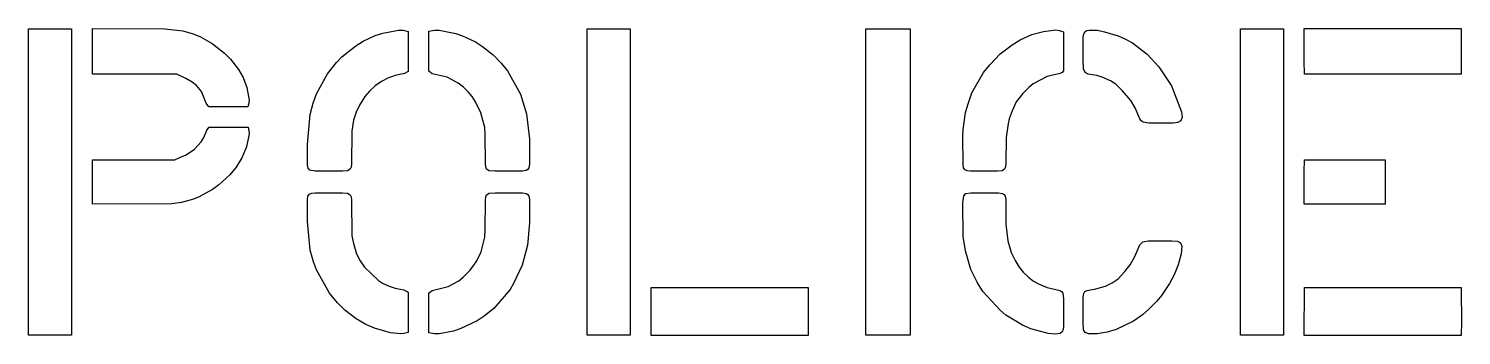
# Model space of a CAD drawing. Header units: inches. Extents: x 3 to 59, y 3 to 15.
import ezdxf

# ---------------------------------------------------------------- set-up
doc = ezdxf.new("R2010")
doc.units = ezdxf.units.IN
doc.header["$MEASUREMENT"] = 0
doc.layers.add('CUT', color=1, linetype='Continuous')

msp = doc.modelspace()

# ---------------------------------------------------------------- linework, layer by layer
at = {"layer": 'CUT'}
for points in [[(4.433, 3.009), (4.396, 3.003), (3.372, 3.006), (3, 3.003), (3, 14.991), (4.68, 14.988), (4.68, 3.006), (4.537, 3.008)], [(10.659, 14.042), (10.895, 13.806), (11.198, 13.405), (11.379, 13.091), (11.529, 12.702), (11.62, 12.196), (11.61, 12.079), (11.573, 11.938), (10.049, 11.938), (9.938, 12.089), (9.75, 12.535), (9.558, 12.769), (9.386, 12.908), (9.148, 13.053), (8.786, 13.222), (5.499, 13.222), (5.497, 14.999), (8.321, 14.996), (9.024, 14.909), (9.427, 14.793), (9.712, 14.679), (10.176, 14.423)], [(16.841, 14.827), (17.46, 14.942), (17.641, 14.937), (17.828, 14.887), (17.828, 13.319), (17.689, 13.245), (17.329, 13.167), (17.04, 13.068), (16.794, 12.937), (16.541, 12.764), (16.318, 12.554), (16.139, 12.341), (15.936, 12.007), (15.802, 11.731), (15.701, 11.413), (15.634, 10.983), (15.617, 9.703), (15.602, 9.579), (15.567, 9.502), (15.462, 9.439), (15.283, 9.421), (14.194, 9.422), (13.986, 9.466), (13.923, 9.544), (13.899, 9.66), (13.894, 10.466), (14.006, 11.647), (14.122, 12.079), (14.251, 12.448), (14.682, 13.231), (15.03, 13.669), (15.24, 13.892), (15.789, 14.326), (16.071, 14.506), (16.55, 14.736)], [(20.744, 14.301), (21.161, 13.97), (21.469, 13.646), (21.716, 13.343), (22.223, 12.441), (22.463, 11.667), (22.577, 10.681), (22.575, 9.704), (22.553, 9.557), (22.512, 9.487), (22.441, 9.445), (22.295, 9.423), (21.233, 9.42), (21.002, 9.441), (20.9, 9.508), (20.868, 9.588), (20.854, 9.714), (20.849, 10.861), (20.827, 11.138), (20.675, 11.704), (20.466, 12.13), (20.332, 12.342), (20.191, 12.514), (19.993, 12.711), (19.794, 12.863), (19.353, 13.102), (18.778, 13.236), (18.709, 13.285), (18.644, 13.339), (18.644, 14.902), (18.862, 14.941), (19.047, 14.94), (19.693, 14.812), (19.955, 14.721), (20.46, 14.477)], [(26.23, 3.003), (25.206, 3.006), (24.834, 3.003), (24.834, 14.991), (26.514, 14.988), (26.514, 3.006), (26.371, 3.008), (26.267, 3.009)], [(37.313, 3.007), (37.202, 3.009), (37.145, 3.002), (36.144, 3.006), (35.727, 3.004), (35.727, 14.992), (37.454, 14.988), (37.454, 3.005)], [(39.522, 9.695), (39.518, 10.784), (39.531, 11.059), (39.624, 11.713), (39.719, 12.063), (39.87, 12.483), (40.326, 13.285), (40.574, 13.587), (40.978, 14.013), (41.445, 14.369), (41.753, 14.56), (42.213, 14.764), (42.667, 14.892), (43.149, 14.947), (43.299, 14.93), (43.453, 14.88), (43.453, 13.346), (43.392, 13.29), (43.325, 13.24), (42.807, 13.123), (42.264, 12.842), (42.091, 12.703), (41.855, 12.465), (41.602, 12.135), (41.438, 11.785), (41.326, 11.474), (41.283, 11.286), (41.205, 10.745), (41.195, 9.714), (41.181, 9.588), (41.148, 9.508), (41.047, 9.441), (40.87, 9.421), (39.81, 9.423), (39.684, 9.437), (39.605, 9.47), (39.546, 9.551)], [(44.783, 14.934), (45.055, 14.876), (45.592, 14.716), (45.848, 14.605), (46.141, 14.443), (46.719, 14.001), (47.177, 13.511), (47.667, 12.762), (48.058, 11.746), (48.087, 11.537), (48.036, 11.389), (47.921, 11.322), (47.738, 11.299), (46.787, 11.298), (46.562, 11.336), (46.487, 11.388), (46.43, 11.467), (46.245, 11.895), (46.075, 12.183), (45.75, 12.567), (45.494, 12.824), (45.291, 12.964), (44.965, 13.106), (44.754, 13.168), (44.407, 13.22), (44.29, 13.281), (44.231, 13.422), (44.221, 13.777), (44.224, 14.671), (44.24, 14.795), (44.29, 14.886), (44.361, 14.926), (44.455, 14.944)], [(51.796, 3.009), (51.759, 3.003), (50.735, 3.006), (50.363, 3.003), (50.363, 14.991), (52.042, 14.988), (52.042, 3.006), (51.9, 3.008)], [(52.863, 13.222), (52.868, 13.361), (52.859, 13.601), (52.861, 15), (58.994, 15), (58.993, 14.858), (58.992, 14.753), (58.997, 14.716), (58.999, 13.222)], [(9.477, 10.29), (9.746, 10.57), (9.843, 10.736), (9.965, 11.024), (10.06, 11.148), (11.577, 11.148), (11.611, 11), (11.616, 10.882), (11.52, 10.376), (11.336, 9.939), (11.117, 9.582), (10.867, 9.282), (10.436, 8.883), (10.183, 8.709), (9.671, 8.422), (9.437, 8.332), (8.98, 8.201), (8.596, 8.14), (5.498, 8.138), (5.499, 9.864), (8.72, 9.864), (8.931, 9.972), (9.161, 10.068)], [(56.02, 8.136), (52.86, 8.136), (52.86, 9.54), (52.873, 9.728), (52.864, 9.864), (56.024, 9.864), (56.022, 8.42), (56.018, 8.391), (56.019, 8.278)], [(15.818, 6.191), (15.956, 5.918), (16.127, 5.664), (16.669, 5.142), (16.832, 5.038), (17.085, 4.922), (17.322, 4.843), (17.663, 4.776), (17.828, 4.688), (17.828, 3.115), (17.667, 3.068), (17.543, 3.054), (17.142, 3.093), (16.512, 3.279), (16.183, 3.427), (15.796, 3.65), (15.353, 3.992), (15.078, 4.27), (14.756, 4.656), (14.249, 5.558), (14.136, 5.874), (14.01, 6.332), (13.894, 7.457), (13.898, 8.321), (13.918, 8.441), (13.974, 8.526), (14.05, 8.561), (14.202, 8.578), (15.264, 8.579), (15.468, 8.559), (15.57, 8.493), (15.603, 8.414), (15.618, 8.288), (15.634, 6.891), (15.694, 6.591)], [(20.831, 6.837), (20.85, 7.115), (20.854, 8.289), (20.869, 8.415), (20.902, 8.494), (21.004, 8.56), (21.237, 8.58), (22.298, 8.577), (22.444, 8.554), (22.513, 8.512), (22.554, 8.44), (22.574, 8.32), (22.578, 7.399), (22.496, 6.535), (22.293, 5.74), (21.969, 5.057), (21.815, 4.792), (21.179, 4.048), (20.81, 3.748), (20.531, 3.564), (19.898, 3.264), (19.612, 3.158), (19.049, 3.056), (18.863, 3.058), (18.644, 3.097), (18.644, 4.658), (18.708, 4.709), (18.778, 4.754), (19.394, 4.916), (19.81, 5.138), (19.984, 5.276), (20.239, 5.534), (20.38, 5.706), (20.516, 5.918), (20.683, 6.27)], [(42.176, 3.254), (41.845, 3.399), (41.199, 3.791), (40.968, 3.99), (40.298, 4.722), (40.076, 5.075), (39.833, 5.579), (39.614, 6.301), (39.532, 6.869), (39.518, 8.18), (39.549, 8.458), (39.63, 8.545), (39.822, 8.578), (40.909, 8.577), (41.056, 8.556), (41.128, 8.516), (41.171, 8.447), (41.192, 8.328), (41.201, 7.354), (41.267, 6.702), (41.398, 6.248), (41.556, 5.923), (41.721, 5.663), (41.878, 5.467), (42.077, 5.273), (42.276, 5.12), (42.494, 4.998), (42.806, 4.876), (43.322, 4.751), (43.39, 4.707), (43.422, 4.655), (43.452, 4.432), (43.449, 3.316), (43.414, 3.155), (43.323, 3.078), (43.125, 3.052), (42.85, 3.072)], [(46.533, 3.803), (46.19, 3.56), (45.508, 3.236), (45.161, 3.131), (44.761, 3.062), (44.438, 3.058), (44.294, 3.11), (44.237, 3.221), (44.221, 3.486), (44.224, 4.492), (44.245, 4.639), (44.287, 4.71), (44.378, 4.76), (44.716, 4.816), (45.085, 4.923), (45.357, 5.059), (45.584, 5.218), (45.853, 5.501), (46.059, 5.765), (46.236, 6.082), (46.432, 6.536), (46.544, 6.655), (46.764, 6.701), (47.687, 6.702), (47.9, 6.683), (48.02, 6.624), (48.076, 6.484), (48.051, 6.19), (47.928, 5.76), (47.77, 5.371), (47.587, 5.024), (47.277, 4.558), (47.101, 4.34), (46.789, 4.019)], [(27.335, 3), (27.336, 3.142), (27.338, 3.25), (27.333, 3.284), (27.332, 4.877), (33.468, 4.877), (33.463, 4.737), (33.471, 4.483), (33.468, 3), (27.359, 3)], [(58.997, 3), (52.861, 3), (52.863, 4.877), (58.996, 4.877), (59, 3.393), (58.992, 3.139)]]:
    msp.add_lwpolyline(points, close=True, dxfattribs=at)

doc.saveas('drawing.dxf')
